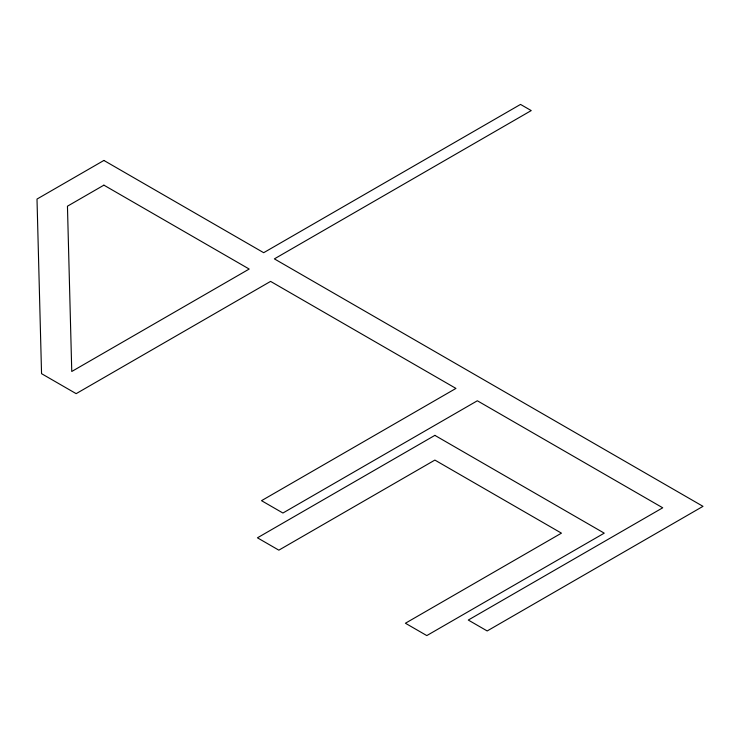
<?xml version="1.0" encoding="UTF-8"?>
<svg xmlns="http://www.w3.org/2000/svg" width="740" height="740" viewBox="0 0 740 740"><rect width="100%" height="100%" fill="white"/><g stroke="black" fill="none" stroke-linecap="round" stroke-linejoin="round"><path stroke-width="1.11" d="M103.896 160.451L37 199.069L41.551 373.672L76.155 393.652L270.581 281.394L455.951 388.417L261.525 500.675L282.921 513.024L477.346 400.775L662.726 507.797L468.291 620.046L487.179 630.952L703 506.345L274.374 258.88L531.227 110.584L520.525 104.414L263.68 252.701L103.896 160.451M103.896 185.157L67.451 206.201L71.761 371.48L249.186 269.046L103.896 185.157M434.88 435.37L257.446 537.813L278.841 550.162L434.88 460.077L561.447 533.152L405.409 623.237L426.804 635.586L604.238 533.152L434.88 435.37"/></g></svg>
